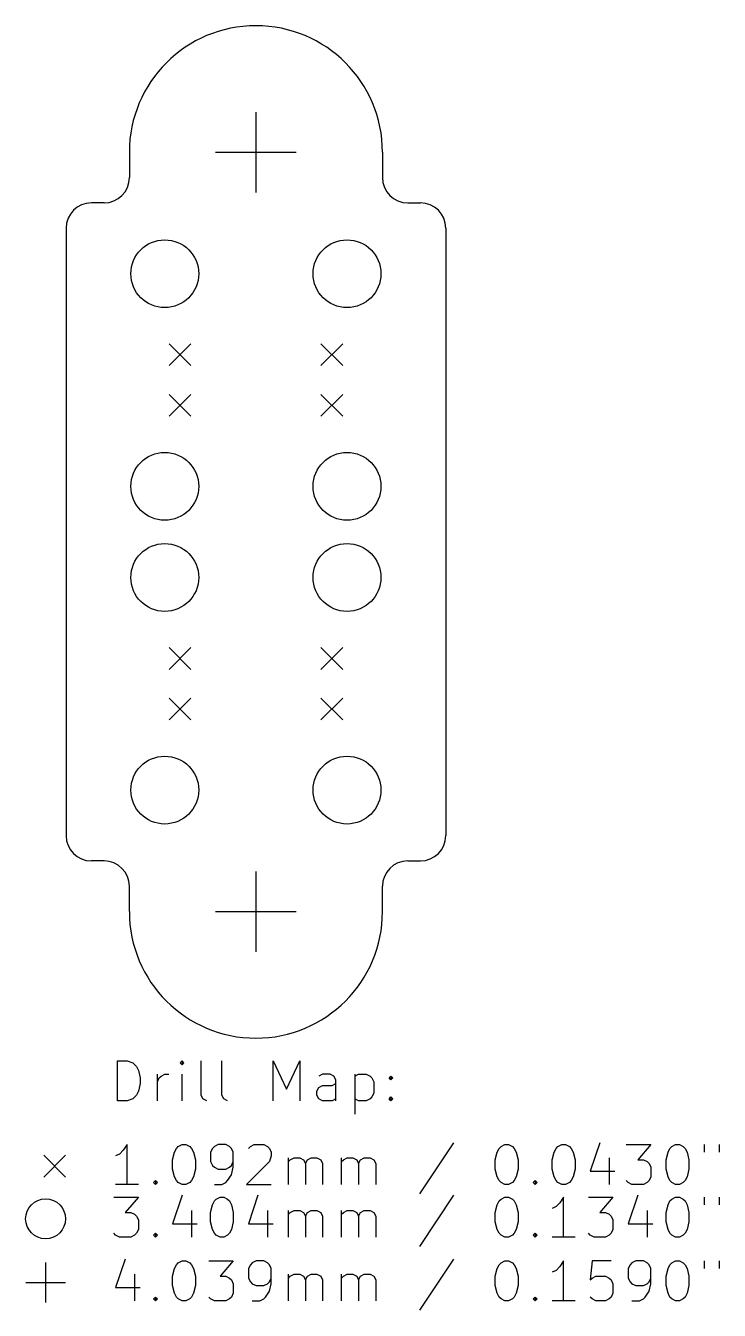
# Model space of a CAD drawing. Extents: x 5.4 to 8.16, y -5 to -2.45.
# Drawn here: x 5.395 to 6.765, y -4.988 to -2.45 of the extents above; entities that cross this region are included whole.
import ezdxf

# ---------------------------------------------------------------- set-up
doc = ezdxf.new("R2010")
doc.units = 0
doc.header["$MEASUREMENT"] = 0
doc.layers.add('BLACK', color=7, linetype='CONTINUOUS')

msp = doc.modelspace()

# ---------------------------------------------------------------- linework, layer by layer
at = {"layer": 'BLACK', "linetype": 'CONTINUOUS'}
for p, q in [((5.85, -2.6205), (5.85, -2.7795)), ((5.6, -2.7), (5.6, -2.75)), ((5.7705, -2.7), (5.9295, -2.7)), ((6.1, -2.7), (6.1, -2.75)), ((5.55, -2.8), (5.525, -2.8)), ((6.15, -2.8), (6.175, -2.8)), ((5.475, -2.85), (5.475, -4.05)), ((6.225, -2.85), (6.225, -4.05)), ((5.6785, -3.0785), (5.7215, -3.1215)), ((5.7215, -3.0785), (5.6785, -3.1215)), ((5.9785, -3.0785), (6.0215, -3.1215)), ((6.0215, -3.0785), (5.9785, -3.1215)), ((5.6785, -3.1785), (5.7215, -3.2215)), ((5.7215, -3.1785), (5.6785, -3.2215)), ((5.9785, -3.1785), (6.0215, -3.2215)), ((6.0215, -3.1785), (5.9785, -3.2215)), ((5.6785, -3.6785), (5.7215, -3.7215)), ((5.7215, -3.6785), (5.6785, -3.7215)), ((5.9785, -3.6785), (6.0215, -3.7215)), ((6.0215, -3.6785), (5.9785, -3.7215)), ((5.6785, -3.7785), (5.7215, -3.8215)), ((5.7215, -3.7785), (5.6785, -3.8215)), ((5.9785, -3.7785), (6.0215, -3.8215)), ((6.0215, -3.7785), (5.9785, -3.8215)), ((5.55, -4.1), (5.525, -4.1)), ((6.15, -4.1), (6.175, -4.1)), ((5.85, -4.1205), (5.85, -4.2795)), ((5.6, -4.2), (5.6, -4.15)), ((6.1, -4.2), (6.1, -4.15)), ((5.7705, -4.2), (5.9295, -4.2)), ((5.5767, -4.5736), (5.5767, -4.4949)), ((5.5767, -4.4949), (5.5954, -4.4949)), ((5.5954, -4.4949), (5.6067, -4.4986)), ((5.6067, -4.4986), (5.6142, -4.5061)), ((5.6142, -4.5061), (5.6179, -4.5136)), ((5.6179, -4.5136), (5.6217, -4.5286)), ((5.7042, -4.4949), (5.7004, -4.4986)), ((5.7004, -4.4986), (5.7042, -4.5024)), ((5.7079, -4.4986), (5.7042, -4.4949)), ((5.7042, -4.4949), (5.7042, -4.5024)), ((5.7042, -4.5024), (5.7079, -4.4986)), ((5.7417, -4.5624), (5.7417, -4.4949)), ((5.7829, -4.5624), (5.7829, -4.4949)), ((5.8841, -4.5736), (5.8841, -4.4949)), ((5.8841, -4.4949), (5.9104, -4.5511)), ((5.9104, -4.5511), (5.9366, -4.4949)), ((5.9366, -4.4949), (5.9366, -4.5736)), ((5.6217, -4.5399), (5.6179, -4.5549)), ((5.6217, -4.5286), (5.6217, -4.5399)), ((5.6554, -4.5736), (5.6554, -4.5211)), ((5.6554, -4.5361), (5.6592, -4.5286)), ((5.6592, -4.5286), (5.6629, -4.5249)), ((5.6629, -4.5249), (5.6704, -4.5211)), ((5.6704, -4.5211), (5.6779, -4.5211)), ((5.7042, -4.5736), (5.7042, -4.5211)), ((5.9816, -4.5211), (5.9741, -4.5249)), ((5.9966, -4.5211), (5.9816, -4.5211)), ((6.0041, -4.5249), (5.9966, -4.5211)), ((6.0004, -4.5436), (6.0079, -4.5399)), ((6.0079, -4.5324), (6.0041, -4.5249)), ((6.0079, -4.5736), (6.0079, -4.5324)), ((6.0454, -4.5211), (6.0454, -4.5999)), ((6.0454, -4.5249), (6.0529, -4.5211)), ((6.0529, -4.5211), (6.0679, -4.5211)), ((6.0679, -4.5211), (6.0754, -4.5249)), ((6.0754, -4.5249), (6.0791, -4.5286)), ((6.0791, -4.5286), (6.0829, -4.5361)), ((6.0829, -4.5361), (6.0829, -4.5586)), ((6.1129, -4.5286), (6.1166, -4.5249)), ((6.1166, -4.5324), (6.1129, -4.5286)), ((6.1166, -4.5249), (6.1204, -4.5286)), ((6.1166, -4.5249), (6.1166, -4.5324)), ((6.1204, -4.5286), (6.1166, -4.5324)), ((5.6142, -4.5624), (5.6067, -4.5699)), ((5.6179, -4.5549), (5.6142, -4.5624)), ((5.7454, -4.5699), (5.7417, -4.5624)), ((5.7867, -4.5699), (5.7829, -4.5624)), ((5.9704, -4.5549), (5.9741, -4.5474)), ((5.9704, -4.5624), (5.9704, -4.5549)), ((5.9741, -4.5699), (5.9704, -4.5624)), ((5.9741, -4.5474), (5.9816, -4.5436)), ((5.9816, -4.5436), (6.0004, -4.5436)), ((6.0791, -4.5661), (6.0754, -4.5699)), ((6.0829, -4.5586), (6.0791, -4.5661)), ((6.1129, -4.5699), (6.1166, -4.5661)), ((6.1166, -4.5661), (6.1204, -4.5699)), ((6.1166, -4.5661), (6.1166, -4.5736)), ((5.5954, -4.5736), (5.5767, -4.5736)), ((5.6067, -4.5699), (5.5954, -4.5736)), ((5.7529, -4.5736), (5.7454, -4.5699)), ((5.7942, -4.5736), (5.7867, -4.5699)), ((5.9816, -4.5736), (5.9741, -4.5699)), ((6.0004, -4.5736), (5.9816, -4.5736)), ((6.0079, -4.5699), (6.0004, -4.5736)), ((6.0529, -4.5736), (6.0454, -4.5699)), ((6.0679, -4.5736), (6.0529, -4.5736)), ((6.0754, -4.5699), (6.0679, -4.5736)), ((6.1166, -4.5736), (6.1129, -4.5699)), ((6.1204, -4.5699), (6.1166, -4.5736)), ((5.5954, -4.6602), (5.5879, -4.6715)), ((5.5954, -4.739), (5.5954, -4.6602)), ((5.6892, -4.6752), (5.6929, -4.6677)), ((5.6929, -4.6677), (5.6967, -4.664)), ((5.6967, -4.664), (5.7042, -4.6602)), ((5.7042, -4.6602), (5.7117, -4.6602)), ((5.7117, -4.6602), (5.7192, -4.664)), ((5.7192, -4.664), (5.7229, -4.6677)), ((5.7229, -4.6677), (5.7267, -4.6752)), ((5.7642, -4.6677), (5.7604, -4.6752)), ((5.7679, -4.664), (5.7642, -4.6677)), ((5.7754, -4.6602), (5.7679, -4.664)), ((5.7904, -4.6602), (5.7754, -4.6602)), ((5.7979, -4.664), (5.7904, -4.6602)), ((5.8017, -4.6677), (5.7979, -4.664)), ((5.8054, -4.6752), (5.8017, -4.6677)), ((5.8354, -4.6677), (5.8392, -4.664)), ((5.8392, -4.664), (5.8467, -4.6602)), ((5.8467, -4.6602), (5.8654, -4.6602)), ((5.8654, -4.6602), (5.8729, -4.664)), ((5.8729, -4.664), (5.8766, -4.6677)), ((5.8766, -4.6677), (5.8804, -4.6752)), ((6.2404, -4.6565), (6.1729, -4.7577)), ((6.3266, -4.6752), (6.3303, -4.6677)), ((6.3303, -4.6677), (6.3341, -4.664)), ((6.3341, -4.664), (6.3416, -4.6602)), ((6.3416, -4.6602), (6.3491, -4.6602)), ((6.3491, -4.6602), (6.3566, -4.664)), ((6.3566, -4.664), (6.3603, -4.6677)), ((6.3603, -4.6677), (6.3641, -4.6752)), ((6.4391, -4.6752), (6.4428, -4.6677)), ((6.4428, -4.6677), (6.4466, -4.664)), ((6.4466, -4.664), (6.4541, -4.6602)), ((6.4541, -4.6602), (6.4616, -4.6602)), ((6.4616, -4.6602), (6.4691, -4.664)), ((6.4691, -4.664), (6.4728, -4.6677)), ((6.4728, -4.6677), (6.4766, -4.6752)), ((6.5291, -4.6565), (6.5103, -4.7127)), ((6.5816, -4.6602), (6.6303, -4.6602)), ((6.6303, -4.6602), (6.6041, -4.6902)), ((6.664, -4.6752), (6.6678, -4.6677)), ((6.6678, -4.6677), (6.6715, -4.664)), ((6.6715, -4.664), (6.679, -4.6602)), ((6.679, -4.6602), (6.6865, -4.6602)), ((6.6865, -4.6602), (6.694, -4.664)), ((6.694, -4.664), (6.6978, -4.6677)), ((6.6978, -4.6677), (6.7015, -4.6752)), ((6.7353, -4.6602), (6.7353, -4.6752)), ((6.7653, -4.6602), (6.7653, -4.6752)), ((5.431, -4.6815), (5.474, -4.7245)), ((5.474, -4.6815), (5.431, -4.7245)), ((5.5804, -4.679), (5.5729, -4.6827)), ((5.5879, -4.6715), (5.5804, -4.679)), ((5.6854, -4.6902), (5.6892, -4.6752)), ((5.6854, -4.709), (5.6854, -4.6902)), ((5.7267, -4.6752), (5.7304, -4.6902)), ((5.7304, -4.6902), (5.7304, -4.709)), ((5.7604, -4.6752), (5.7604, -4.694)), ((5.7604, -4.694), (5.7642, -4.7015)), ((5.8017, -4.7015), (5.8054, -4.694)), ((5.8054, -4.7052), (5.8054, -4.6752)), ((5.8766, -4.694), (5.8317, -4.739)), ((5.8804, -4.6827), (5.8766, -4.694)), ((5.8804, -4.6752), (5.8804, -4.6827)), ((5.9141, -4.739), (5.9141, -4.6865)), ((5.9141, -4.694), (5.9179, -4.6902)), ((5.9179, -4.6902), (5.9254, -4.6865)), ((5.9254, -4.6865), (5.9366, -4.6865)), ((5.9366, -4.6865), (5.9441, -4.6902)), ((5.9441, -4.6902), (5.9479, -4.6977)), ((5.9479, -4.6977), (5.9516, -4.6902)), ((5.9516, -4.6902), (5.9591, -4.6865)), ((5.9591, -4.6865), (5.9704, -4.6865)), ((5.9704, -4.6865), (5.9779, -4.6902)), ((5.9779, -4.6902), (5.9816, -4.6977)), ((6.0191, -4.739), (6.0191, -4.6865)), ((6.0191, -4.694), (6.0229, -4.6902)), ((6.0229, -4.6902), (6.0304, -4.6865)), ((6.0304, -4.6865), (6.0416, -4.6865)), ((6.0416, -4.6865), (6.0491, -4.6902)), ((6.0491, -4.6902), (6.0529, -4.6977)), ((6.0529, -4.6977), (6.0566, -4.6902)), ((6.0566, -4.6902), (6.0641, -4.6865)), ((6.0641, -4.6865), (6.0754, -4.6865)), ((6.0754, -4.6865), (6.0829, -4.6902)), ((6.0829, -4.6902), (6.0866, -4.6977)), ((6.3228, -4.6902), (6.3266, -4.6752)), ((6.3228, -4.709), (6.3228, -4.6902)), ((6.3641, -4.6752), (6.3678, -4.6902)), ((6.3678, -4.6902), (6.3678, -4.709)), ((6.4353, -4.6902), (6.4391, -4.6752)), ((6.4353, -4.709), (6.4353, -4.6902)), ((6.4766, -4.6752), (6.4803, -4.6902)), ((6.4803, -4.6902), (6.4803, -4.709)), ((6.5478, -4.6865), (6.5478, -4.739)), ((6.6041, -4.6902), (6.6153, -4.6902)), ((6.6153, -4.6902), (6.6228, -4.694)), ((6.6228, -4.694), (6.6266, -4.6977)), ((6.6603, -4.6902), (6.664, -4.6752)), ((6.6603, -4.709), (6.6603, -4.6902)), ((6.7015, -4.6752), (6.7053, -4.6902)), ((6.7053, -4.6902), (6.7053, -4.709)), ((5.6892, -4.724), (5.6854, -4.709)), ((5.7304, -4.709), (5.7267, -4.724)), ((5.7642, -4.7015), (5.7679, -4.7052)), ((5.7679, -4.7052), (5.7754, -4.709)), ((5.7754, -4.709), (5.7904, -4.709)), ((5.7904, -4.709), (5.7979, -4.7052)), ((5.7979, -4.7052), (5.8017, -4.7015)), ((5.8017, -4.7202), (5.8054, -4.7052)), ((5.9479, -4.6977), (5.9479, -4.739)), ((5.9816, -4.6977), (5.9816, -4.739)), ((6.0529, -4.6977), (6.0529, -4.739)), ((6.0866, -4.6977), (6.0866, -4.739)), ((6.3266, -4.724), (6.3228, -4.709)), ((6.3678, -4.709), (6.3641, -4.724)), ((6.4391, -4.724), (6.4353, -4.709)), ((6.4803, -4.709), (6.4766, -4.724)), ((6.5103, -4.7127), (6.5591, -4.7127)), ((6.6266, -4.6977), (6.6303, -4.7052)), ((6.6303, -4.7052), (6.6303, -4.724)), ((6.664, -4.724), (6.6603, -4.709)), ((6.7053, -4.709), (6.7015, -4.724)), ((5.6179, -4.739), (5.5729, -4.739)), ((5.6479, -4.7352), (5.6517, -4.7315)), ((5.6517, -4.739), (5.6479, -4.7352)), ((5.6517, -4.7315), (5.6554, -4.7352)), ((5.6517, -4.7315), (5.6517, -4.739)), ((5.6554, -4.7352), (5.6517, -4.739)), ((5.6929, -4.7315), (5.6892, -4.724)), ((5.6967, -4.7352), (5.6929, -4.7315)), ((5.7042, -4.739), (5.6967, -4.7352)), ((5.7117, -4.739), (5.7042, -4.739)), ((5.7192, -4.7352), (5.7117, -4.739)), ((5.7229, -4.7315), (5.7192, -4.7352)), ((5.7267, -4.724), (5.7229, -4.7315)), ((5.7679, -4.739), (5.7829, -4.739)), ((5.7829, -4.739), (5.7904, -4.7352)), ((5.7904, -4.7352), (5.7942, -4.7315)), ((5.7942, -4.7315), (5.8017, -4.7202)), ((5.8317, -4.739), (5.8804, -4.739)), ((6.3303, -4.7315), (6.3266, -4.724)), ((6.3341, -4.7352), (6.3303, -4.7315)), ((6.3416, -4.739), (6.3341, -4.7352)), ((6.3491, -4.739), (6.3416, -4.739)), ((6.3566, -4.7352), (6.3491, -4.739)), ((6.3603, -4.7315), (6.3566, -4.7352)), ((6.3641, -4.724), (6.3603, -4.7315)), ((6.3978, -4.7352), (6.4016, -4.7315)), ((6.4016, -4.739), (6.3978, -4.7352)), ((6.4016, -4.7315), (6.4053, -4.7352)), ((6.4016, -4.7315), (6.4016, -4.739)), ((6.4053, -4.7352), (6.4016, -4.739)), ((6.4428, -4.7315), (6.4391, -4.724)), ((6.4466, -4.7352), (6.4428, -4.7315)), ((6.4541, -4.739), (6.4466, -4.7352)), ((6.4616, -4.739), (6.4541, -4.739)), ((6.4691, -4.7352), (6.4616, -4.739)), ((6.4728, -4.7315), (6.4691, -4.7352)), ((6.4766, -4.724), (6.4728, -4.7315)), ((6.5853, -4.7352), (6.5816, -4.7315)), ((6.5928, -4.739), (6.5853, -4.7352)), ((6.6153, -4.739), (6.5928, -4.739)), ((6.6228, -4.7352), (6.6153, -4.739)), ((6.6266, -4.7315), (6.6228, -4.7352)), ((6.6303, -4.724), (6.6266, -4.7315)), ((6.6678, -4.7315), (6.664, -4.724)), ((6.6715, -4.7352), (6.6678, -4.7315)), ((6.679, -4.739), (6.6715, -4.7352)), ((6.6865, -4.739), (6.679, -4.739)), ((6.694, -4.7352), (6.6865, -4.739)), ((6.6978, -4.7315), (6.694, -4.7352)), ((6.7015, -4.724), (6.6978, -4.7315)), ((5.5692, -4.7642), (5.6179, -4.7642)), ((5.6179, -4.7642), (5.5917, -4.7942)), ((5.7042, -4.7604), (5.6854, -4.8167)), ((5.7679, -4.7717), (5.7717, -4.7679)), ((5.7717, -4.7679), (5.7792, -4.7642)), ((5.7792, -4.7642), (5.7867, -4.7642)), ((5.7867, -4.7642), (5.7942, -4.7679)), ((5.7942, -4.7679), (5.7979, -4.7717)), ((5.8541, -4.7604), (5.8354, -4.8167)), ((6.2404, -4.7604), (6.1729, -4.8617)), ((6.3303, -4.7717), (6.3341, -4.7679)), ((6.3341, -4.7679), (6.3416, -4.7642)), ((6.3416, -4.7642), (6.3491, -4.7642)), ((6.3491, -4.7642), (6.3566, -4.7679)), ((6.3566, -4.7679), (6.3603, -4.7717)), ((6.4578, -4.7642), (6.4503, -4.7754)), ((6.4578, -4.8429), (6.4578, -4.7642)), ((6.5066, -4.7642), (6.5553, -4.7642)), ((6.5553, -4.7642), (6.5291, -4.7942)), ((6.6041, -4.7604), (6.5853, -4.8167)), ((6.6678, -4.7717), (6.6715, -4.7679)), ((6.6715, -4.7679), (6.679, -4.7642)), ((6.679, -4.7642), (6.6865, -4.7642)), ((6.6865, -4.7642), (6.694, -4.7679)), ((6.694, -4.7679), (6.6978, -4.7717)), ((6.7353, -4.7642), (6.7353, -4.7792)), ((6.7653, -4.7642), (6.7653, -4.7792)), ((5.5917, -4.7942), (5.6029, -4.7942)), ((5.6029, -4.7942), (5.6104, -4.7979)), ((5.7229, -4.7904), (5.7229, -4.8429)), ((5.7604, -4.7942), (5.7642, -4.7792)), ((5.7604, -4.8129), (5.7604, -4.7942)), ((5.7642, -4.7792), (5.7679, -4.7717)), ((5.7979, -4.7717), (5.8017, -4.7792)), ((5.8017, -4.7792), (5.8054, -4.7942)), ((5.8054, -4.7942), (5.8054, -4.8129)), ((5.8729, -4.7904), (5.8729, -4.8429)), ((5.9141, -4.8429), (5.9141, -4.7904)), ((5.9141, -4.7979), (5.9179, -4.7942)), ((5.9179, -4.7942), (5.9254, -4.7904)), ((5.9254, -4.7904), (5.9366, -4.7904)), ((5.9366, -4.7904), (5.9441, -4.7942)), ((5.9441, -4.7942), (5.9479, -4.8017)), ((5.9479, -4.8017), (5.9516, -4.7942)), ((5.9516, -4.7942), (5.9591, -4.7904)), ((5.9591, -4.7904), (5.9704, -4.7904)), ((5.9704, -4.7904), (5.9779, -4.7942)), ((5.9779, -4.7942), (5.9816, -4.8017)), ((6.0191, -4.8429), (6.0191, -4.7904)), ((6.0191, -4.7979), (6.0229, -4.7942)), ((6.0229, -4.7942), (6.0304, -4.7904)), ((6.0304, -4.7904), (6.0416, -4.7904)), ((6.0416, -4.7904), (6.0491, -4.7942)), ((6.0491, -4.7942), (6.0529, -4.8017)), ((6.0529, -4.8017), (6.0566, -4.7942)), ((6.0566, -4.7942), (6.0641, -4.7904)), ((6.0641, -4.7904), (6.0754, -4.7904)), ((6.0754, -4.7904), (6.0829, -4.7942)), ((6.0829, -4.7942), (6.0866, -4.8017)), ((6.3228, -4.7942), (6.3266, -4.7792)), ((6.3228, -4.8129), (6.3228, -4.7942)), ((6.3266, -4.7792), (6.3303, -4.7717)), ((6.3603, -4.7717), (6.3641, -4.7792)), ((6.3641, -4.7792), (6.3678, -4.7942)), ((6.3678, -4.7942), (6.3678, -4.8129)), ((6.4428, -4.7829), (6.4353, -4.7867)), ((6.4503, -4.7754), (6.4428, -4.7829)), ((6.5291, -4.7942), (6.5403, -4.7942)), ((6.5403, -4.7942), (6.5478, -4.7979)), ((6.6228, -4.7904), (6.6228, -4.8429)), ((6.6603, -4.7942), (6.664, -4.7792)), ((6.6603, -4.8129), (6.6603, -4.7942)), ((6.664, -4.7792), (6.6678, -4.7717)), ((6.6978, -4.7717), (6.7015, -4.7792)), ((6.7015, -4.7792), (6.7053, -4.7942)), ((6.7053, -4.7942), (6.7053, -4.8129)), ((5.6104, -4.7979), (5.6142, -4.8017)), ((5.6142, -4.8017), (5.6179, -4.8092)), ((5.6179, -4.8092), (5.6179, -4.8279)), ((5.6854, -4.8167), (5.7342, -4.8167)), ((5.7642, -4.8279), (5.7604, -4.8129)), ((5.8054, -4.8129), (5.8017, -4.8279)), ((5.8354, -4.8167), (5.8841, -4.8167)), ((5.9479, -4.8017), (5.9479, -4.8429)), ((5.9816, -4.8017), (5.9816, -4.8429)), ((6.0529, -4.8017), (6.0529, -4.8429)), ((6.0866, -4.8017), (6.0866, -4.8429)), ((6.3266, -4.8279), (6.3228, -4.8129)), ((6.3678, -4.8129), (6.3641, -4.8279)), ((6.5478, -4.7979), (6.5516, -4.8017)), ((6.5516, -4.8017), (6.5553, -4.8092)), ((6.5553, -4.8092), (6.5553, -4.8279)), ((6.5853, -4.8167), (6.6341, -4.8167)), ((6.664, -4.8279), (6.6603, -4.8129)), ((6.7053, -4.8129), (6.7015, -4.8279)), ((5.5729, -4.8392), (5.5692, -4.8354)), ((5.5804, -4.8429), (5.5729, -4.8392)), ((5.6029, -4.8429), (5.5804, -4.8429)), ((5.6104, -4.8392), (5.6029, -4.8429)), ((5.6142, -4.8354), (5.6104, -4.8392)), ((5.6179, -4.8279), (5.6142, -4.8354)), ((5.6479, -4.8392), (5.6517, -4.8354)), ((5.6517, -4.8429), (5.6479, -4.8392)), ((5.6517, -4.8354), (5.6554, -4.8392)), ((5.6517, -4.8354), (5.6517, -4.8429)), ((5.6554, -4.8392), (5.6517, -4.8429)), ((5.7679, -4.8354), (5.7642, -4.8279)), ((5.7717, -4.8392), (5.7679, -4.8354)), ((5.7792, -4.8429), (5.7717, -4.8392)), ((5.7867, -4.8429), (5.7792, -4.8429)), ((5.7942, -4.8392), (5.7867, -4.8429)), ((5.7979, -4.8354), (5.7942, -4.8392)), ((5.8017, -4.8279), (5.7979, -4.8354)), ((6.3303, -4.8354), (6.3266, -4.8279)), ((6.3341, -4.8392), (6.3303, -4.8354)), ((6.3416, -4.8429), (6.3341, -4.8392)), ((6.3491, -4.8429), (6.3416, -4.8429)), ((6.3566, -4.8392), (6.3491, -4.8429)), ((6.3603, -4.8354), (6.3566, -4.8392)), ((6.3641, -4.8279), (6.3603, -4.8354)), ((6.3978, -4.8392), (6.4016, -4.8354)), ((6.4016, -4.8429), (6.3978, -4.8392)), ((6.4016, -4.8354), (6.4053, -4.8392)), ((6.4016, -4.8354), (6.4016, -4.8429)), ((6.4053, -4.8392), (6.4016, -4.8429)), ((6.4803, -4.8429), (6.4353, -4.8429)), ((6.5103, -4.8392), (6.5066, -4.8354)), ((6.5178, -4.8429), (6.5103, -4.8392)), ((6.5403, -4.8429), (6.5178, -4.8429)), ((6.5478, -4.8392), (6.5403, -4.8429)), ((6.5516, -4.8354), (6.5478, -4.8392)), ((6.5553, -4.8279), (6.5516, -4.8354)), ((6.6678, -4.8354), (6.664, -4.8279)), ((6.6715, -4.8392), (6.6678, -4.8354)), ((6.679, -4.8429), (6.6715, -4.8392)), ((6.6865, -4.8429), (6.679, -4.8429)), ((6.694, -4.8392), (6.6865, -4.8429)), ((6.6978, -4.8354), (6.694, -4.8392)), ((6.7015, -4.8279), (6.6978, -4.8354)), ((5.4346, -4.8935), (5.4346, -4.9722)), ((5.5917, -4.8864), (5.5729, -4.9426)), ((5.6929, -4.8977), (5.6967, -4.8939)), ((5.6967, -4.8939), (5.7042, -4.8902)), ((5.7042, -4.8902), (5.7117, -4.8902)), ((5.7117, -4.8902), (5.7192, -4.8939)), ((5.7192, -4.8939), (5.7229, -4.8977)), ((5.7567, -4.8902), (5.8054, -4.8902)), ((5.8054, -4.8902), (5.7792, -4.9201)), ((5.8429, -4.8939), (5.8392, -4.8977)), ((5.8504, -4.8902), (5.8429, -4.8939)), ((5.8654, -4.8902), (5.8504, -4.8902)), ((5.8729, -4.8939), (5.8654, -4.8902)), ((5.8766, -4.8977), (5.8729, -4.8939)), ((6.2404, -4.8864), (6.1729, -4.9876)), ((6.3303, -4.8977), (6.3341, -4.8939)), ((6.3341, -4.8939), (6.3416, -4.8902)), ((6.3416, -4.8902), (6.3491, -4.8902)), ((6.3491, -4.8902), (6.3566, -4.8939)), ((6.3566, -4.8939), (6.3603, -4.8977)), ((6.4578, -4.8902), (6.4503, -4.9014)), ((6.4578, -4.9689), (6.4578, -4.8902)), ((6.5141, -4.8902), (6.5103, -4.9276)), ((6.5516, -4.8902), (6.5141, -4.8902)), ((6.5928, -4.8939), (6.5891, -4.8977)), ((6.6003, -4.8902), (6.5928, -4.8939)), ((6.6153, -4.8902), (6.6003, -4.8902)), ((6.6228, -4.8939), (6.6153, -4.8902)), ((6.6266, -4.8977), (6.6228, -4.8939)), ((6.6678, -4.8977), (6.6715, -4.8939)), ((6.6715, -4.8939), (6.679, -4.8902)), ((6.679, -4.8902), (6.6865, -4.8902)), ((6.6865, -4.8902), (6.694, -4.8939)), ((6.694, -4.8939), (6.6978, -4.8977)), ((6.7353, -4.8902), (6.7353, -4.9051)), ((6.7653, -4.8902), (6.7653, -4.9051)), ((5.6104, -4.9164), (5.6104, -4.9689)), ((5.6854, -4.9201), (5.6892, -4.9051)), ((5.6854, -4.9389), (5.6854, -4.9201)), ((5.6892, -4.9051), (5.6929, -4.8977)), ((5.7229, -4.8977), (5.7267, -4.9051)), ((5.7267, -4.9051), (5.7304, -4.9201)), ((5.7304, -4.9201), (5.7304, -4.9389)), ((5.7792, -4.9201), (5.7904, -4.9201)), ((5.7904, -4.9201), (5.7979, -4.9239)), ((5.8392, -4.8977), (5.8354, -4.9051)), ((5.8354, -4.9051), (5.8354, -4.9239)), ((5.8804, -4.9051), (5.8766, -4.8977)), ((5.8804, -4.9351), (5.8804, -4.9051)), ((5.9141, -4.9689), (5.9141, -4.9164)), ((5.9141, -4.9239), (5.9179, -4.9201)), ((5.9179, -4.9201), (5.9254, -4.9164)), ((5.9254, -4.9164), (5.9366, -4.9164)), ((5.9366, -4.9164), (5.9441, -4.9201)), ((5.9441, -4.9201), (5.9479, -4.9276)), ((5.9479, -4.9276), (5.9516, -4.9201)), ((5.9516, -4.9201), (5.9591, -4.9164)), ((5.9591, -4.9164), (5.9704, -4.9164)), ((5.9704, -4.9164), (5.9779, -4.9201)), ((5.9779, -4.9201), (5.9816, -4.9276)), ((6.0191, -4.9689), (6.0191, -4.9164)), ((6.0191, -4.9239), (6.0229, -4.9201)), ((6.0229, -4.9201), (6.0304, -4.9164)), ((6.0304, -4.9164), (6.0416, -4.9164)), ((6.0416, -4.9164), (6.0491, -4.9201)), ((6.0491, -4.9201), (6.0529, -4.9276)), ((6.0529, -4.9276), (6.0566, -4.9201)), ((6.0566, -4.9201), (6.0641, -4.9164)), ((6.0641, -4.9164), (6.0754, -4.9164)), ((6.0754, -4.9164), (6.0829, -4.9201)), ((6.0829, -4.9201), (6.0866, -4.9276)), ((6.3228, -4.9201), (6.3266, -4.9051)), ((6.3228, -4.9389), (6.3228, -4.9201)), ((6.3266, -4.9051), (6.3303, -4.8977)), ((6.3603, -4.8977), (6.3641, -4.9051)), ((6.3641, -4.9051), (6.3678, -4.9201)), ((6.3678, -4.9201), (6.3678, -4.9389)), ((6.4428, -4.9089), (6.4353, -4.9126)), ((6.4503, -4.9014), (6.4428, -4.9089)), ((6.5141, -4.9239), (6.5216, -4.9201)), ((6.5216, -4.9201), (6.5403, -4.9201)), ((6.5403, -4.9201), (6.5478, -4.9239)), ((6.5891, -4.8977), (6.5853, -4.9051)), ((6.5853, -4.9051), (6.5853, -4.9239)), ((6.6303, -4.9051), (6.6266, -4.8977)), ((6.6303, -4.9351), (6.6303, -4.9051)), ((6.6603, -4.9201), (6.664, -4.9051)), ((6.6603, -4.9389), (6.6603, -4.9201)), ((6.664, -4.9051), (6.6678, -4.8977)), ((6.6978, -4.8977), (6.7015, -4.9051)), ((6.7015, -4.9051), (6.7053, -4.9201)), ((6.7053, -4.9201), (6.7053, -4.9389)), ((5.3953, -4.9329), (5.474, -4.9329)), ((5.5729, -4.9426), (5.6217, -4.9426)), ((5.6892, -4.9539), (5.6854, -4.9389)), ((5.7304, -4.9389), (5.7267, -4.9539)), ((5.7979, -4.9239), (5.8017, -4.9276)), ((5.8017, -4.9276), (5.8054, -4.9351)), ((5.8054, -4.9351), (5.8054, -4.9539)), ((5.8354, -4.9239), (5.8392, -4.9314)), ((5.8392, -4.9314), (5.8429, -4.9351)), ((5.8429, -4.9351), (5.8504, -4.9389)), ((5.8504, -4.9389), (5.8654, -4.9389)), ((5.8654, -4.9389), (5.8729, -4.9351)), ((5.8729, -4.9351), (5.8766, -4.9314)), ((5.8766, -4.9314), (5.8804, -4.9239)), ((5.8766, -4.9501), (5.8804, -4.9351)), ((5.9479, -4.9276), (5.9479, -4.9689)), ((5.9816, -4.9276), (5.9816, -4.9689)), ((6.0529, -4.9276), (6.0529, -4.9689)), ((6.0866, -4.9276), (6.0866, -4.9689)), ((6.3266, -4.9539), (6.3228, -4.9389)), ((6.3678, -4.9389), (6.3641, -4.9539)), ((6.5103, -4.9276), (6.5141, -4.9239)), ((6.5478, -4.9239), (6.5516, -4.9276)), ((6.5516, -4.9276), (6.5553, -4.9351)), ((6.5553, -4.9351), (6.5553, -4.9539)), ((6.5853, -4.9239), (6.5891, -4.9314)), ((6.5891, -4.9314), (6.5928, -4.9351)), ((6.5928, -4.9351), (6.6003, -4.9389)), ((6.6003, -4.9389), (6.6153, -4.9389)), ((6.6153, -4.9389), (6.6228, -4.9351)), ((6.6228, -4.9351), (6.6266, -4.9314)), ((6.6266, -4.9314), (6.6303, -4.9239)), ((6.6266, -4.9501), (6.6303, -4.9351)), ((6.664, -4.9539), (6.6603, -4.9389)), ((6.7053, -4.9389), (6.7015, -4.9539)), ((5.6479, -4.9651), (5.6517, -4.9614)), ((5.6517, -4.9689), (5.6479, -4.9651)), ((5.6517, -4.9614), (5.6554, -4.9651)), ((5.6517, -4.9614), (5.6517, -4.9689)), ((5.6554, -4.9651), (5.6517, -4.9689)), ((5.6929, -4.9614), (5.6892, -4.9539)), ((5.6967, -4.9651), (5.6929, -4.9614)), ((5.7042, -4.9689), (5.6967, -4.9651)), ((5.7117, -4.9689), (5.7042, -4.9689)), ((5.7192, -4.9651), (5.7117, -4.9689)), ((5.7229, -4.9614), (5.7192, -4.9651)), ((5.7267, -4.9539), (5.7229, -4.9614)), ((5.7604, -4.9651), (5.7567, -4.9614)), ((5.7679, -4.9689), (5.7604, -4.9651)), ((5.7904, -4.9689), (5.7679, -4.9689)), ((5.7979, -4.9651), (5.7904, -4.9689)), ((5.8017, -4.9614), (5.7979, -4.9651)), ((5.8054, -4.9539), (5.8017, -4.9614)), ((5.8429, -4.9689), (5.8579, -4.9689)), ((5.8579, -4.9689), (5.8654, -4.9651)), ((5.8654, -4.9651), (5.8691, -4.9614)), ((5.8691, -4.9614), (5.8766, -4.9501)), ((6.3303, -4.9614), (6.3266, -4.9539)), ((6.3341, -4.9651), (6.3303, -4.9614)), ((6.3416, -4.9689), (6.3341, -4.9651)), ((6.3491, -4.9689), (6.3416, -4.9689)), ((6.3566, -4.9651), (6.3491, -4.9689)), ((6.3603, -4.9614), (6.3566, -4.9651)), ((6.3641, -4.9539), (6.3603, -4.9614)), ((6.3978, -4.9651), (6.4016, -4.9614)), ((6.4016, -4.9689), (6.3978, -4.9651)), ((6.4016, -4.9614), (6.4053, -4.9651)), ((6.4016, -4.9614), (6.4016, -4.9689)), ((6.4053, -4.9651), (6.4016, -4.9689)), ((6.4803, -4.9689), (6.4353, -4.9689)), ((6.5141, -4.9651), (6.5103, -4.9614)), ((6.5216, -4.9689), (6.5141, -4.9651)), ((6.5403, -4.9689), (6.5216, -4.9689)), ((6.5478, -4.9651), (6.5403, -4.9689)), ((6.5516, -4.9614), (6.5478, -4.9651)), ((6.5553, -4.9539), (6.5516, -4.9614)), ((6.5928, -4.9689), (6.6078, -4.9689)), ((6.6078, -4.9689), (6.6153, -4.9651)), ((6.6153, -4.9651), (6.6191, -4.9614)), ((6.6191, -4.9614), (6.6266, -4.9501)), ((6.6678, -4.9614), (6.664, -4.9539)), ((6.6715, -4.9651), (6.6678, -4.9614)), ((6.679, -4.9689), (6.6715, -4.9651)), ((6.6865, -4.9689), (6.679, -4.9689)), ((6.694, -4.9651), (6.6865, -4.9689)), ((6.6978, -4.9614), (6.694, -4.9651)), ((6.7015, -4.9539), (6.6978, -4.9614))]:
    msp.add_line(p, q, dxfattribs=at)
at = {"layer": 'BLACK'}
for centre, radius in [((5.67, -2.94), 0.067), ((6.03, -2.94), 0.067), ((5.67, -3.36), 0.067), ((6.03, -3.36), 0.067), ((5.67, -3.54), 0.067), ((6.03, -3.54), 0.067), ((5.67, -3.96), 0.067), ((6.03, -3.96), 0.067), ((5.4346, -4.8069), 0.0394)]:
    msp.add_circle(centre, radius, dxfattribs=at)
for centre, radius, start, end in [((5.85, -2.7), 0.25, 0, 180), ((5.55, -2.75), 0.05, -90, 0), ((6.15, -2.75), 0.05, -180, -90), ((5.525, -2.85), 0.05, 90, 180), ((6.175, -2.85), 0.05, 0, 90), ((5.525, -4.05), 0.05, -180, -90), ((6.175, -4.05), 0.05, -90, 0), ((5.55, -4.15), 0.05, 0, 90), ((6.15, -4.15), 0.05, 90, 180), ((5.85, -4.2), 0.25, -180, 0)]:
    msp.add_arc(centre, radius, start, end, dxfattribs=at)

doc.saveas('drawing.dxf')
